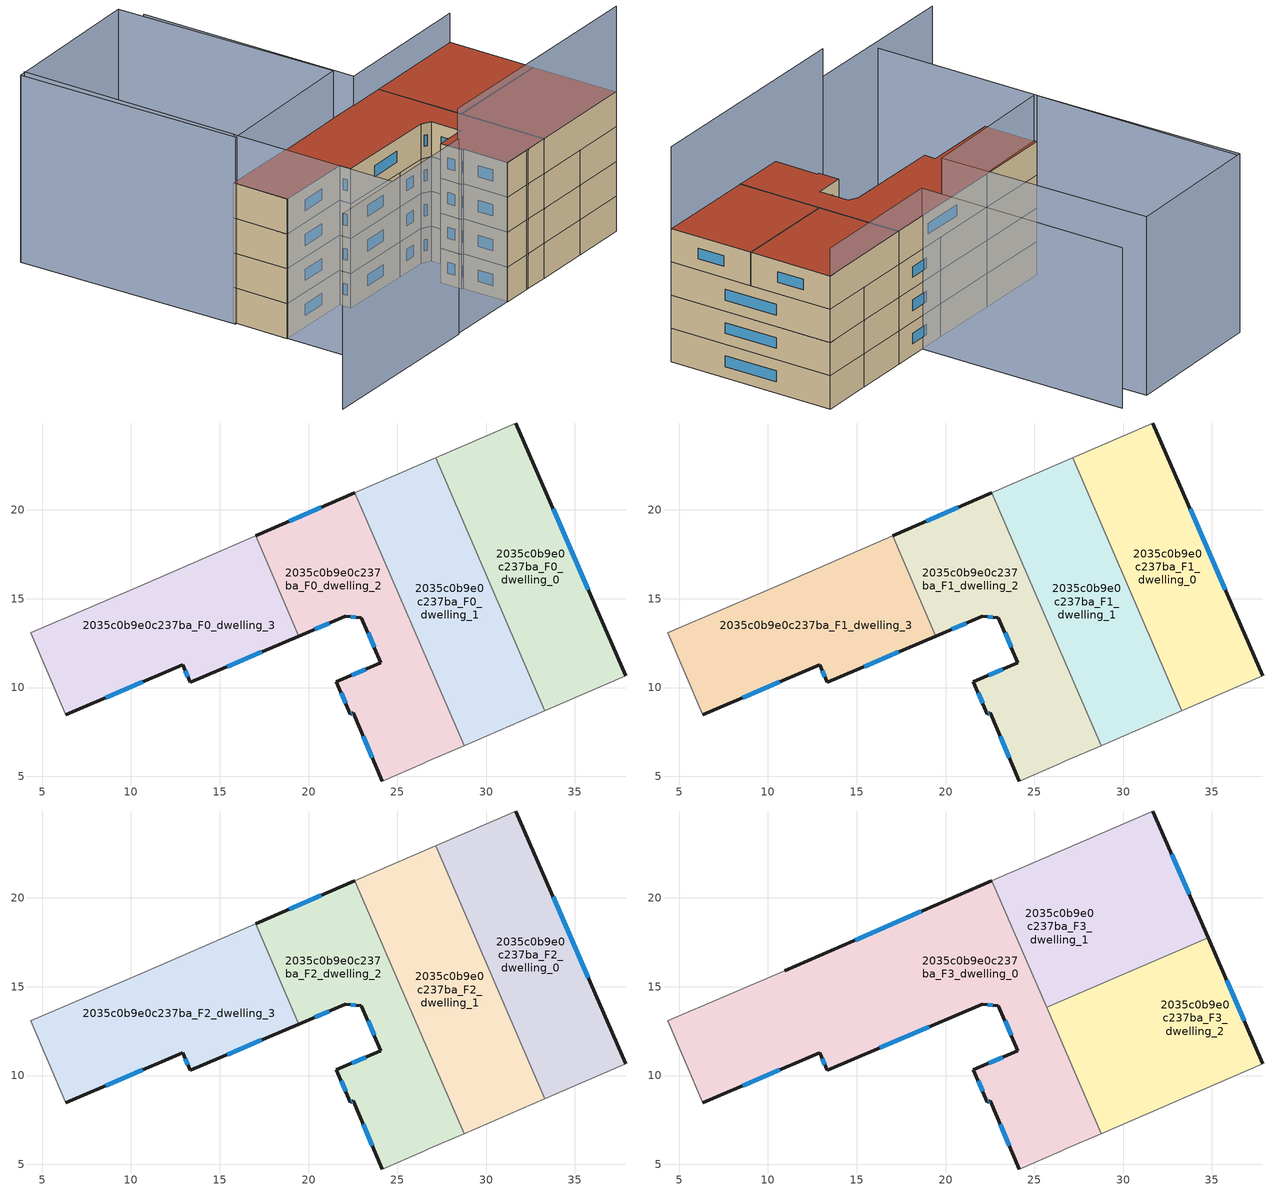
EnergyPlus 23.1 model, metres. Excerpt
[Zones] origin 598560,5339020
2035c0b9e0c237ba_F0_dwelling_0
 floor ground (EU_floor_Construction): 31.67,24.9 37.87,10.68 33.3,8.7 27.16,22.94 z0
 wall outside (EU_wall_Construction): 37.87,10.68 31.67,24.9 z0:3
 wall adiabatic (EU_wall_Construction): 31.67,24.9 27.16,22.94 / 33.3,8.7 37.87,10.68 z0:3
 wall to 2035c0b9e0c237ba_F0_dwelling_1 (EU_wall_Construction): 27.16,22.94 33.3,8.7 z0:3
 window (EU_Window_Construction): 35.76,15.52 33.78,20.06 z1.02:1.98
2035c0b9e0c237ba_F0_dwelling_1
 floor ground (EU_floor_Construction): 27.16,22.94 33.3,8.7 28.76,6.74 22.61,20.97 z0
 wall adiabatic (EU_wall_Construction): 27.16,22.94 22.61,20.97 / 28.76,6.74 33.3,8.7 z0:3
 wall to 2035c0b9e0c237ba_F0_dwelling_2 (EU_wall_Construction): 22.61,20.97 28.76,6.74 z0:3
2035c0b9e0c237ba_F0_dwelling_2
 floor ground (EU_floor_Construction): 22.61,20.97 28.76,6.74 26.78,5.88 26.48,5.75 24.15,4.74 22.51,8.57 22.34,8.5 21.57,10.32 24.07,11.39 22.98,13.94 22.06,14.01 19.45,12.9 17.01,18.54 z0
 wall outside (EU_wall_Construction): 19.45,12.9 22.06,14.01 22.98,13.94 24.07,11.39 21.57,10.32 22.34,8.5 22.51,8.57 24.15,4.74 / 22.61,20.97 17.01,18.54 z0:3
 wall adiabatic (EU_wall_Construction): 24.15,4.74 26.48,5.75 26.78,5.88 28.76,6.74 z0:3
 wall to 2035c0b9e0c237ba_F0_dwelling_3 (EU_wall_Construction): 17.01,18.54 19.45,12.9 z0:3
 window (EU_Window_Construction): 23.35,13.07 23.7,12.26 / 22.38,13.99 22.67,13.97 / 20.34,13.28 21.17,13.63 / 20.71,20.14 18.92,19.37 / 23.07,7.27 23.59,6.04 / 22.4,8.52 22.45,8.55 / 21.83,9.7 22.08,9.12 / 23.22,11.02 22.42,10.68 z1.02:1.98
2035c0b9e0c237ba_F0_dwelling_3
 floor ground (EU_floor_Construction): 17.01,18.54 19.45,12.9 13.33,10.29 12.91,11.27 6.33,8.46 4.35,13.1 10.94,15.91 z0
 wall outside (EU_wall_Construction): 6.33,8.46 12.91,11.27 13.33,10.29 19.45,12.9 z0:3
 wall adiabatic (EU_wall_Construction): 17.01,18.54 10.94,15.91 4.35,13.1 6.33,8.46 z0:3
 window (EU_Window_Construction): 15.41,11.18 17.37,12.01 / 13.05,10.94 13.18,10.62 / 8.57,9.42 10.67,10.31 z1.02:1.98
2035c0b9e0c237ba_F1_dwelling_0
 floor to 2035c0b9e0c237ba_F0_dwelling_0 (EU_floor_Construction): 31.67,24.9 37.87,10.68 33.3,8.7 27.16,22.94 z3
 wall outside (EU_wall_Construction): 37.87,10.68 31.67,24.9 z3:6
 wall adiabatic (EU_wall_Construction): 31.67,24.9 27.16,22.94 / 33.3,8.7 37.87,10.68 z3:6
 wall to 2035c0b9e0c237ba_F1_dwelling_1 (EU_wall_Construction): 27.16,22.94 33.3,8.7 z3:6
 window (EU_Window_Construction): 35.76,15.52 33.78,20.06 z4.02:4.98
2035c0b9e0c237ba_F1_dwelling_1
 floor to 2035c0b9e0c237ba_F0_dwelling_1 (EU_floor_Construction): 27.16,22.94 33.3,8.7 28.76,6.74 22.61,20.97 z3
 wall adiabatic (EU_wall_Construction): 27.16,22.94 22.61,20.97 / 28.76,6.74 33.3,8.7 z3:6
 wall to 2035c0b9e0c237ba_F1_dwelling_2 (EU_wall_Construction): 22.61,20.97 28.76,6.74 z3:6
2035c0b9e0c237ba_F1_dwelling_2
 floor to 2035c0b9e0c237ba_F0_dwelling_2 (EU_floor_Construction): 22.61,20.97 28.76,6.74 26.77,5.88 26.48,5.75 24.15,4.74 22.51,8.57 22.34,8.5 21.57,10.32 24.07,11.39 22.98,13.94 22.06,14.01 19.45,12.9 17.01,18.54 z3
 wall outside (EU_wall_Construction): 19.45,12.9 22.06,14.01 22.98,13.94 24.07,11.39 21.57,10.32 22.34,8.5 22.51,8.57 24.15,4.74 / 22.61,20.97 17.01,18.54 z3:6
 wall adiabatic (EU_wall_Construction): 24.15,4.74 26.48,5.75 26.78,5.88 28.76,6.74 z3:6
 wall to 2035c0b9e0c237ba_F1_dwelling_3 (EU_wall_Construction): 17.01,18.54 19.45,12.9 z3:6
 window (EU_Window_Construction): 23.35,13.07 23.7,12.26 / 22.38,13.99 22.67,13.97 / 20.34,13.28 21.17,13.63 / 20.71,20.14 18.92,19.37 / 23.07,7.27 23.59,6.04 / 22.4,8.52 22.45,8.55 / 21.83,9.7 22.08,9.12 / 23.22,11.02 22.42,10.68 z4.02:4.98
2035c0b9e0c237ba_F1_dwelling_3
 floor to 2035c0b9e0c237ba_F0_dwelling_3 (EU_floor_Construction): 17.01,18.54 19.45,12.9 13.33,10.29 12.91,11.27 6.33,8.46 4.35,13.1 10.94,15.91 z3
 wall outside (EU_wall_Construction): 6.33,8.46 12.91,11.27 13.33,10.29 19.45,12.9 z3:6
 wall adiabatic (EU_wall_Construction): 17.01,18.54 10.94,15.91 4.35,13.1 6.33,8.46 z3:6
 window (EU_Window_Construction): 15.41,11.18 17.37,12.01 / 13.05,10.94 13.18,10.62 / 8.57,9.42 10.67,10.31 z4.02:4.98
2035c0b9e0c237ba_F2_dwelling_0
 floor to 2035c0b9e0c237ba_F1_dwelling_0 (EU_floor_Construction): 31.67,24.9 37.87,10.68 33.3,8.7 27.16,22.94 z6
 wall outside (EU_wall_Construction): 37.87,10.68 31.67,24.9 z6:9
 wall adiabatic (EU_wall_Construction): 31.67,24.9 27.16,22.94 / 33.3,8.7 37.87,10.68 z6:9
 wall to 2035c0b9e0c237ba_F2_dwelling_1 (EU_wall_Construction): 27.16,22.94 33.3,8.7 z6:9
 window (EU_Window_Construction): 35.76,15.52 33.78,20.06 z7.02:7.98
2035c0b9e0c237ba_F2_dwelling_1
 floor to 2035c0b9e0c237ba_F1_dwelling_1 (EU_floor_Construction): 27.16,22.94 33.3,8.7 28.76,6.74 22.61,20.97 z6
 wall adiabatic (EU_wall_Construction): 27.16,22.94 22.61,20.97 / 28.76,6.74 33.3,8.7 z6:9
 wall to 2035c0b9e0c237ba_F2_dwelling_2 (EU_wall_Construction): 22.61,20.97 28.76,6.74 z6:9
2035c0b9e0c237ba_F2_dwelling_2
 floor to 2035c0b9e0c237ba_F1_dwelling_2 (EU_floor_Construction): 22.61,20.97 28.76,6.74 26.77,5.88 26.48,5.75 24.15,4.74 22.51,8.57 22.34,8.5 21.57,10.32 24.07,11.39 22.98,13.94 22.06,14.01 19.45,12.9 17.01,18.54 z6
 wall outside (EU_wall_Construction): 19.45,12.9 22.06,14.01 22.98,13.94 24.07,11.39 21.57,10.32 22.34,8.5 22.51,8.57 24.15,4.74 / 22.61,20.97 17.01,18.54 z6:9
 wall adiabatic (EU_wall_Construction): 24.15,4.74 26.48,5.75 26.78,5.88 28.76,6.74 z6:9
 wall to 2035c0b9e0c237ba_F2_dwelling_3 (EU_wall_Construction): 17.01,18.54 19.45,12.9 z6:9
 window (EU_Window_Construction): 23.35,13.07 23.7,12.26 / 22.38,13.99 22.67,13.97 / 20.34,13.28 21.17,13.63 / 20.71,20.14 18.92,19.37 / 23.07,7.27 23.59,6.04 / 22.4,8.52 22.45,8.55 / 21.83,9.7 22.08,9.12 / 23.22,11.02 22.42,10.68 z7.02:7.98
2035c0b9e0c237ba_F2_dwelling_3
 floor to 2035c0b9e0c237ba_F1_dwelling_3 (EU_floor_Construction): 17.01,18.54 19.45,12.9 13.33,10.29 12.91,11.27 6.33,8.46 4.35,13.1 10.94,15.91 z6
 wall outside (EU_wall_Construction): 6.33,8.46 12.91,11.27 13.33,10.29 19.45,12.9 z6:9
 wall adiabatic (EU_wall_Construction): 17.01,18.54 10.94,15.91 4.35,13.1 6.33,8.46 z6:9
 window (EU_Window_Construction): 15.41,11.18 17.37,12.01 / 13.05,10.94 13.18,10.62 / 8.57,9.42 10.67,10.31 z7.02:7.98
2035c0b9e0c237ba_F3_dwelling_0
 floor to 2035c0b9e0c237ba_F2_dwelling_2 (EU_floor_Construction): 22.61,20.97 28.76,6.74 26.77,5.88 26.48,5.75 24.15,4.74 22.51,8.57 22.34,8.5 21.57,10.32 24.07,11.39 22.98,13.94 22.06,14.01 19.45,12.9 17.01,18.54 z9
 floor to 2035c0b9e0c237ba_F2_dwelling_3 (EU_floor_Construction): 17.01,18.54 19.45,12.9 13.33,10.29 12.91,11.27 6.33,8.46 4.35,13.1 10.94,15.91 z9
 wall outside (EU_wall_Construction): 6.33,8.46 12.91,11.27 13.33,10.29 22.06,14.01 22.98,13.94 24.07,11.39 21.57,10.32 22.34,8.5 22.51,8.57 24.15,4.74 / 22.61,20.97 10.94,15.91 z9:12
 wall adiabatic (EU_wall_Construction): 10.94,15.91 4.35,13.1 6.33,8.46 / 24.15,4.74 26.48,5.75 26.78,5.88 28.76,6.74 z9:12
 wall to 2035c0b9e0c237ba_F3_dwelling_1 (EU_wall_Construction): 25.69,13.85 22.61,20.97 z9:12
 wall to 2035c0b9e0c237ba_F3_dwelling_2 (EU_wall_Construction): 28.76,6.74 25.69,13.85 z9:12
 window (EU_Window_Construction): 22.38,13.99 22.67,13.97 / 16.3,11.55 19.09,12.75 / 13.05,10.94 13.18,10.62 / 8.57,9.42 10.67,10.31 / 18.64,19.25 14.91,17.63 / 23.07,7.27 23.59,6.04 / 22.4,8.52 22.45,8.55 / 21.83,9.7 22.08,9.12 / 23.22,11.02 22.42,10.68 / 23.35,13.07 23.7,12.26 z10.02:10.98
 roof outside (EU_roof_Construction): 28.76,6.74 22.61,20.97 10.94,15.91 4.35,13.1 6.33,8.46 12.91,11.27 13.33,10.29 22.06,14.01 22.98,13.94 24.07,11.39 21.57,10.32 22.34,8.5 22.51,8.57 24.15,4.74 26.48,5.75 26.77,5.88 z12
2035c0b9e0c237ba_F3_dwelling_1
 floor to 2035c0b9e0c237ba_F2_dwelling_0 (EU_floor_Construction): 31.67,24.9 34.78,17.77 30.23,15.81 27.16,22.94 z9
 floor to 2035c0b9e0c237ba_F2_dwelling_1 (EU_floor_Construction): 27.16,22.94 30.23,15.81 25.69,13.85 22.61,20.97 z9
 wall outside (EU_wall_Construction): 34.78,17.77 31.67,24.9 z9:12
 wall adiabatic (EU_wall_Construction): 31.67,24.9 22.61,20.97 z9:12
 wall to 2035c0b9e0c237ba_F3_dwelling_2 (EU_wall_Construction): 25.69,13.85 34.78,17.77 z9:12
 window (EU_Window_Construction): 33.72,20.2 32.73,22.47 z10.02:10.98
 roof outside (EU_roof_Construction): 34.78,17.77 31.67,24.9 22.61,20.97 25.69,13.85 z12
2035c0b9e0c237ba_F3_dwelling_2
 floor to 2035c0b9e0c237ba_F2_dwelling_0 (EU_floor_Construction): 34.78,17.77 37.87,10.68 33.3,8.7 30.23,15.81 z9
 floor to 2035c0b9e0c237ba_F2_dwelling_1 (EU_floor_Construction): 30.23,15.81 33.3,8.7 28.76,6.74 25.69,13.85 z9
 wall outside (EU_wall_Construction): 37.87,10.68 34.78,17.77 z9:12
 wall adiabatic (EU_wall_Construction): 28.76,6.74 37.87,10.68 z9:12
 window (EU_Window_Construction): 36.82,13.09 35.83,15.36 z10.02:10.98
 roof outside (EU_roof_Construction): 37.87,10.68 34.78,17.77 25.69,13.85 28.76,6.74 z12
shading: 3.33,-4.25 17.93,2.02 z0:16.8; 17.88,2.08 37.87,10.68 z0:19.4; 4.35,13.1 10.53,-1.12 / -3.41,31 4.36,13.06 z0:16.2; 4.33,12.76 -3.89,30.77 / -3.89,30.77 8.7,36.52 / 8.7,36.52 16.92,18.51 / 16.92,18.51 4.33,12.76 z0:16.1; 31.67,24.9 19.49,19.56 / 19.49,19.56 11.63,37.48 z0:14.5
[Building]
EU S2 Campaign: North Axis=0; Terrain=City; Solar Distribution=FullExterior
[Site:Location]
Vienna: Latitude=48; Longitude=16.5; Time Zone=1; Elevation=183
[SizingPeriod:WeatherFileDays]
AnnualSizingPeriod: Begin Month=1; Begin Day of Month=1; End Month=12; End Day of Month=31; Day of Week for Start Day=Monday; Use Weather File Daylight Saving Period=No; Use Weather File Rain and Snow Indicators=No
[MATERIAL]
EU_InternalMass_Material: Roughness=MediumRough; Thickness=0.1; Conductivity=1; Density=1800; Specific Heat=900; Thermal Absorptance=0.9; Solar Absorptance=0.7; Visible Absorptance=0.7
[MATERIAL:NOMASS] Roughness=MediumRough; Thermal Absorptance=0.9; Solar Absorptance=0.7; Visible Absorptance=0.7
Name | Thermal Resistance
EU_wall_NoMass | 0.942466
EU_roof_NoMass | 0.551687
EU_floor_NoMass | 0.66527
[WINDOWMATERIAL:SIMPLEGLAZINGSYSTEM]
EU_Window_SimpleGlazing: UFactor=2.03367; Solar Heat Gain Coefficient=0.65; Visible Transmittance=0.65
[CONSTRUCTION]
EU_wall_Construction: EU_wall_NoMass
EU_roof_Construction: EU_roof_NoMass
EU_floor_Construction: EU_floor_NoMass
EU_Window_Construction: EU_Window_SimpleGlazing
EU_InternalMass_Construction: EU_InternalMass_Material
[ZONE] Type=1; Multiplier=1; Ceiling Height=autocalculate; Floor Area=autocalculate; Part of Total Floor Area=Yes
Name | Volume
2035c0b9e0c237ba_F0_dwelling_0; 2035c0b9e0c237ba_F1_dwelling_0; 2035c0b9e0c237ba_F2_dwelling_0 | 230.324
2035c0b9e0c237ba_F3_dwelling_0 | 460.657
2035c0b9e0c237ba_F0_dwelling_1 | 230.33
2035c0b9e0c237ba_F1_dwelling_1; 2035c0b9e0c237ba_F2_dwelling_1 | 230.329
2035c0b9e0c237ba_F3_dwelling_1 | 230.321
2035c0b9e0c237ba_F0_dwelling_2 | 230.336
2035c0b9e0c237ba_F1_dwelling_2; 2035c0b9e0c237ba_F2_dwelling_2 | 230.339
2035c0b9e0c237ba_F3_dwelling_2 | 230.327
2035c0b9e0c237ba_F0_dwelling_3 | 230.333
2035c0b9e0c237ba_F1_dwelling_3; 2035c0b9e0c237ba_F2_dwelling_3 | 230.332
[INTERNALMASS] Construction=EU_InternalMass_Construction
Name | Zone or ZoneList | Surface Area
2035c0b9e0c237ba_F0_dwelling_0_EU_InternalMass | 2035c0b9e0c237ba_F0_dwelling_0 | 76.7746
2035c0b9e0c237ba_F0_dwelling_1_EU_InternalMass | 2035c0b9e0c237ba_F0_dwelling_1 | 76.7768
2035c0b9e0c237ba_F0_dwelling_2_EU_InternalMass | 2035c0b9e0c237ba_F0_dwelling_2 | 76.7791
2035c0b9e0c237ba_F0_dwelling_3_EU_InternalMass | 2035c0b9e0c237ba_F0_dwelling_3 | 76.7775
2035c0b9e0c237ba_F1_dwelling_0_EU_InternalMass | 2035c0b9e0c237ba_F1_dwelling_0 | 76.7746
2035c0b9e0c237ba_F1_dwelling_1_EU_InternalMass | 2035c0b9e0c237ba_F1_dwelling_1 | 76.7768
2035c0b9e0c237ba_F1_dwelling_2_EU_InternalMass | 2035c0b9e0c237ba_F1_dwelling_2 | 76.7791
2035c0b9e0c237ba_F1_dwelling_3_EU_InternalMass | 2035c0b9e0c237ba_F1_dwelling_3 | 76.7775
2035c0b9e0c237ba_F2_dwelling_0_EU_InternalMass | 2035c0b9e0c237ba_F2_dwelling_0 | 76.7746
2035c0b9e0c237ba_F2_dwelling_1_EU_InternalMass | 2035c0b9e0c237ba_F2_dwelling_1 | 76.7768
2035c0b9e0c237ba_F2_dwelling_2_EU_InternalMass | 2035c0b9e0c237ba_F2_dwelling_2 | 76.7791
2035c0b9e0c237ba_F2_dwelling_3_EU_InternalMass | 2035c0b9e0c237ba_F2_dwelling_3 | 76.7775
2035c0b9e0c237ba_F3_dwelling_0_EU_InternalMass | 2035c0b9e0c237ba_F3_dwelling_0 | 153.553
2035c0b9e0c237ba_F3_dwelling_1_EU_InternalMass | 2035c0b9e0c237ba_F3_dwelling_1 | 76.7773
2035c0b9e0c237ba_F3_dwelling_2_EU_InternalMass | 2035c0b9e0c237ba_F3_dwelling_2 | 76.7787
[OTHEREQUIPMENT] Fuel Type=Electricity; Design Level Calculation Method=Watts/Area; Power per Zone Floor Area=1; Fraction Latent=0; Fraction Radiant=0; Fraction Lost=0; Carbon Dioxide Generation Rate=0; EndUse Subcategory=EU_Step8_InternalGains
Name | Zone or ZoneList or Space or SpaceList | Schedule
EU_Step8_InternalGain_2035c0b9e0c237ba_F0_dwelling_0_f000 | 2035c0b9e0c237ba_F0_dwelling_0 | EU_Step8_GainSchedule_2035c0b9e0c237ba_F0_dwelling_0_f000
EU_Step8_InternalGain_2035c0b9e0c237ba_F0_dwelling_1_f000 | 2035c0b9e0c237ba_F0_dwelling_1 | EU_Step8_GainSchedule_2035c0b9e0c237ba_F0_dwelling_1_f000
EU_Step8_InternalGain_2035c0b9e0c237ba_F0_dwelling_2_f000 | 2035c0b9e0c237ba_F0_dwelling_2 | EU_Step8_GainSchedule_2035c0b9e0c237ba_F0_dwelling_2_f000
EU_Step8_InternalGain_2035c0b9e0c237ba_F0_dwelling_3_f000 | 2035c0b9e0c237ba_F0_dwelling_3 | EU_Step8_GainSchedule_2035c0b9e0c237ba_F0_dwelling_3_f000
EU_Step8_InternalGain_2035c0b9e0c237ba_F1_dwelling_0_f000 | 2035c0b9e0c237ba_F1_dwelling_0 | EU_Step8_GainSchedule_2035c0b9e0c237ba_F1_dwelling_0_f000
EU_Step8_InternalGain_2035c0b9e0c237ba_F1_dwelling_1_f000 | 2035c0b9e0c237ba_F1_dwelling_1 | EU_Step8_GainSchedule_2035c0b9e0c237ba_F1_dwelling_1_f000
EU_Step8_InternalGain_2035c0b9e0c237ba_F1_dwelling_2_f000 | 2035c0b9e0c237ba_F1_dwelling_2 | EU_Step8_GainSchedule_2035c0b9e0c237ba_F1_dwelling_2_f000
EU_Step8_InternalGain_2035c0b9e0c237ba_F1_dwelling_3_f000 | 2035c0b9e0c237ba_F1_dwelling_3 | EU_Step8_GainSchedule_2035c0b9e0c237ba_F1_dwelling_3_f000
EU_Step8_InternalGain_2035c0b9e0c237ba_F2_dwelling_0_f000 | 2035c0b9e0c237ba_F2_dwelling_0 | EU_Step8_GainSchedule_2035c0b9e0c237ba_F2_dwelling_0_f000
EU_Step8_InternalGain_2035c0b9e0c237ba_F2_dwelling_1_f000 | 2035c0b9e0c237ba_F2_dwelling_1 | EU_Step8_GainSchedule_2035c0b9e0c237ba_F2_dwelling_1_f000
EU_Step8_InternalGain_2035c0b9e0c237ba_F2_dwelling_2_f000 | 2035c0b9e0c237ba_F2_dwelling_2 | EU_Step8_GainSchedule_2035c0b9e0c237ba_F2_dwelling_2_f000
EU_Step8_InternalGain_2035c0b9e0c237ba_F2_dwelling_3_f000 | 2035c0b9e0c237ba_F2_dwelling_3 | EU_Step8_GainSchedule_2035c0b9e0c237ba_F2_dwelling_3_f000
EU_Step8_InternalGain_2035c0b9e0c237ba_F3_dwelling_0_f000 | 2035c0b9e0c237ba_F3_dwelling_0 | EU_Step8_GainSchedule_2035c0b9e0c237ba_F3_dwelling_0_f000
EU_Step8_InternalGain_2035c0b9e0c237ba_F3_dwelling_1_f000 | 2035c0b9e0c237ba_F3_dwelling_1 | EU_Step8_GainSchedule_2035c0b9e0c237ba_F3_dwelling_1_f000
EU_Step8_InternalGain_2035c0b9e0c237ba_F3_dwelling_2_f000 | 2035c0b9e0c237ba_F3_dwelling_2 | EU_Step8_GainSchedule_2035c0b9e0c237ba_F3_dwelling_2_f000
[ZONEVENTILATION:DESIGNFLOWRATE] Schedule=EU_AlwaysOn; Design Flow Rate Calculation Method=AirChanges/Hour; Air Changes per Hour=0.530523; Ventilation Type=Natural; Fan Pressure Rise=0; Fan Total Efficiency=1; Constant Term Coefficient=1; Temperature Term Coefficient=0; Velocity Term Coefficient=0; Velocity Squared Term Coefficient=0; Minimum Indoor Temperature=-100; Maximum Indoor Temperature=100; Delta Temperature=-100; Minimum Outdoor Temperature=-100; Maximum Outdoor Temperature=100; Maximum Wind Speed=40
Name | Zone or ZoneList or Space or SpaceList
EU_ConstantAir_2035c0b9e0c237ba_F0_dwelling_0 | 2035c0b9e0c237ba_F0_dwelling_0
EU_ConstantAir_2035c0b9e0c237ba_F0_dwelling_1 | 2035c0b9e0c237ba_F0_dwelling_1
EU_ConstantAir_2035c0b9e0c237ba_F0_dwelling_2 | 2035c0b9e0c237ba_F0_dwelling_2
EU_ConstantAir_2035c0b9e0c237ba_F0_dwelling_3 | 2035c0b9e0c237ba_F0_dwelling_3
EU_ConstantAir_2035c0b9e0c237ba_F1_dwelling_0 | 2035c0b9e0c237ba_F1_dwelling_0
EU_ConstantAir_2035c0b9e0c237ba_F1_dwelling_1 | 2035c0b9e0c237ba_F1_dwelling_1
EU_ConstantAir_2035c0b9e0c237ba_F1_dwelling_2 | 2035c0b9e0c237ba_F1_dwelling_2
EU_ConstantAir_2035c0b9e0c237ba_F1_dwelling_3 | 2035c0b9e0c237ba_F1_dwelling_3
EU_ConstantAir_2035c0b9e0c237ba_F2_dwelling_0 | 2035c0b9e0c237ba_F2_dwelling_0
EU_ConstantAir_2035c0b9e0c237ba_F2_dwelling_1 | 2035c0b9e0c237ba_F2_dwelling_1
EU_ConstantAir_2035c0b9e0c237ba_F2_dwelling_2 | 2035c0b9e0c237ba_F2_dwelling_2
EU_ConstantAir_2035c0b9e0c237ba_F2_dwelling_3 | 2035c0b9e0c237ba_F2_dwelling_3
EU_ConstantAir_2035c0b9e0c237ba_F3_dwelling_0 | 2035c0b9e0c237ba_F3_dwelling_0
EU_ConstantAir_2035c0b9e0c237ba_F3_dwelling_1 | 2035c0b9e0c237ba_F3_dwelling_1
EU_ConstantAir_2035c0b9e0c237ba_F3_dwelling_2 | 2035c0b9e0c237ba_F3_dwelling_2
[HVACTEMPLATE:THERMOSTAT] Constant Heating Setpoint=20; Constant Cooling Setpoint=50
EU_HeatOnly_2035c0b9e0c237ba_F0_dwelling_0; EU_HeatOnly_2035c0b9e0c237ba_F0_dwelling_1; EU_HeatOnly_2035c0b9e0c237ba_F0_dwelling_2; EU_HeatOnly_2035c0b9e0c237ba_F0_dwelling_3; EU_HeatOnly_2035c0b9e0c237ba_F1_dwelling_0; EU_HeatOnly_2035c0b9e0c237ba_F1_dwelling_1; EU_HeatOnly_2035c0b9e0c237ba_F1_dwelling_2; EU_HeatOnly_2035c0b9e0c237ba_F1_dwelling_3; EU_HeatOnly_2035c0b9e0c237ba_F2_dwelling_0; EU_HeatOnly_2035c0b9e0c237ba_F2_dwelling_1; EU_HeatOnly_2035c0b9e0c237ba_F2_dwelling_2; EU_HeatOnly_2035c0b9e0c237ba_F2_dwelling_3; EU_HeatOnly_2035c0b9e0c237ba_F3_dwelling_0; EU_HeatOnly_2035c0b9e0c237ba_F3_dwelling_1; EU_HeatOnly_2035c0b9e0c237ba_F3_dwelling_2
[HVACTEMPLATE:ZONE:IDEALLOADSAIRSYSTEM] System Availability Schedule=EU_AlwaysOn; Maximum Heating Supply Air Temperature=50; Minimum Cooling Supply Air Temperature=13; Maximum Heating Supply Air Humidity Ratio=0.0156; Minimum Cooling Supply Air Humidity Ratio=0.0077; Heating Limit=NoLimit; Cooling Limit=NoLimit; Heating Availability Schedule=EU_AlwaysOn; Cooling Availability Schedule=EU_CoolingOff; Dehumidification Control Type=ConstantSensibleHeatRatio; Cooling Sensible Heat Ratio=0.7; Dehumidification Setpoint=60; Humidification Control Type=None; Humidification Setpoint=30; Outdoor Air Method=None; Outdoor Air Flow Rate per Person=0.00944; Outdoor Air Flow Rate per Zone Floor Area=0; Outdoor Air Flow Rate per Zone=0; Demand Controlled Ventilation Type=None; Outdoor Air Economizer Type=NoEconomizer; Heat Recovery Type=None; Sensible Heat Recovery Effectiveness=0.7; Latent Heat Recovery Effectiveness=0.65
Name | Template Thermostat
2035c0b9e0c237ba_F0_dwelling_0 | EU_HeatOnly_2035c0b9e0c237ba_F0_dwelling_0
2035c0b9e0c237ba_F0_dwelling_1 | EU_HeatOnly_2035c0b9e0c237ba_F0_dwelling_1
2035c0b9e0c237ba_F0_dwelling_2 | EU_HeatOnly_2035c0b9e0c237ba_F0_dwelling_2
2035c0b9e0c237ba_F0_dwelling_3 | EU_HeatOnly_2035c0b9e0c237ba_F0_dwelling_3
2035c0b9e0c237ba_F1_dwelling_0 | EU_HeatOnly_2035c0b9e0c237ba_F1_dwelling_0
2035c0b9e0c237ba_F1_dwelling_1 | EU_HeatOnly_2035c0b9e0c237ba_F1_dwelling_1
2035c0b9e0c237ba_F1_dwelling_2 | EU_HeatOnly_2035c0b9e0c237ba_F1_dwelling_2
2035c0b9e0c237ba_F1_dwelling_3 | EU_HeatOnly_2035c0b9e0c237ba_F1_dwelling_3
2035c0b9e0c237ba_F2_dwelling_0 | EU_HeatOnly_2035c0b9e0c237ba_F2_dwelling_0
2035c0b9e0c237ba_F2_dwelling_1 | EU_HeatOnly_2035c0b9e0c237ba_F2_dwelling_1
2035c0b9e0c237ba_F2_dwelling_2 | EU_HeatOnly_2035c0b9e0c237ba_F2_dwelling_2
2035c0b9e0c237ba_F2_dwelling_3 | EU_HeatOnly_2035c0b9e0c237ba_F2_dwelling_3
2035c0b9e0c237ba_F3_dwelling_0 | EU_HeatOnly_2035c0b9e0c237ba_F3_dwelling_0
2035c0b9e0c237ba_F3_dwelling_1 | EU_HeatOnly_2035c0b9e0c237ba_F3_dwelling_1
2035c0b9e0c237ba_F3_dwelling_2 | EU_HeatOnly_2035c0b9e0c237ba_F3_dwelling_2
[SIZING:ZONE] Zone Cooling Design Supply Air Temperature Input Method=SupplyAirTemperature; Zone Cooling Design Supply Air Temperature=13; Zone Heating Design Supply Air Temperature Input Method=SupplyAirTemperature; Zone Heating Design Supply Air Temperature=50; Zone Cooling Design Supply Air Humidity Ratio=0.008; Zone Heating Design Supply Air Humidity Ratio=0.008; Cooling Design Air Flow Method=DesignDay; Cooling Design Air Flow Rate=0; Cooling Minimum Air Flow per Zone Floor Area=0.000762; Cooling Minimum Air Flow=0; Cooling Minimum Air Flow Fraction=0.2; Heating Design Air Flow Method=DesignDay; Heating Design Air Flow Rate=0; Heating Maximum Air Flow per Zone Floor Area=0.002032; Heating Maximum Air Flow=0.141576; Heating Maximum Air Flow Fraction=0.3; Account for Dedicated Outdoor Air System=No; Dedicated Outdoor Air System Control Strategy=NeutralSupplyAir; Dedicated Outdoor Air Low Setpoint Temperature for Design=autosize; Dedicated Outdoor Air High Setpoint Temperature for Design=autosize; Zone Load Sizing Method=Sensible Load Only No Latent Load; Zone Latent Cooling Design Supply Air Humidity Ratio Input Method=HumidityRatioDifference; Zone Cooling Design Supply Air Humidity Ratio Difference=0.005; Zone Latent Heating Design Supply Air Humidity Ratio Input Method=HumidityRatioDifference; Zone Humidification Design Supply Air Humidity Ratio Difference=0.005
2035c0b9e0c237ba_F0_dwelling_0; 2035c0b9e0c237ba_F0_dwelling_1; 2035c0b9e0c237ba_F0_dwelling_2; 2035c0b9e0c237ba_F0_dwelling_3; 2035c0b9e0c237ba_F1_dwelling_0; 2035c0b9e0c237ba_F1_dwelling_1; 2035c0b9e0c237ba_F1_dwelling_2; 2035c0b9e0c237ba_F1_dwelling_3; 2035c0b9e0c237ba_F2_dwelling_0; 2035c0b9e0c237ba_F2_dwelling_1; 2035c0b9e0c237ba_F2_dwelling_2; 2035c0b9e0c237ba_F2_dwelling_3; 2035c0b9e0c237ba_F3_dwelling_0; 2035c0b9e0c237ba_F3_dwelling_1; 2035c0b9e0c237ba_F3_dwelling_2
[SCHEDULE:CONSTANT]
Name | Hourly Value
EU_AlwaysOn | 1
EU_CoolingOff | 0
[SCHEDULE:FILE] Column Number=1; Rows to Skip at Top=0; Number of Hours of Data=8760; Column Separator=Comma; Interpolate to Timestep=No; Minutes per Item=60; Adjust Schedule for Daylight Savings=Yes
Name | File
EU_Step8_GainSchedule_2035c0b9e0c237ba_F0_dwelling_0_f000 | ../../schedules/2035c0b9e0c237ba/2035c0b9e0c237ba_F0_dwelling_0_f000_gain.csv
EU_Step8_GainSchedule_2035c0b9e0c237ba_F0_dwelling_1_f000 | ../../schedules/2035c0b9e0c237ba/2035c0b9e0c237ba_F0_dwelling_1_f000_gain.csv
EU_Step8_GainSchedule_2035c0b9e0c237ba_F0_dwelling_2_f000 | ../../schedules/2035c0b9e0c237ba/2035c0b9e0c237ba_F0_dwelling_2_f000_gain.csv
EU_Step8_GainSchedule_2035c0b9e0c237ba_F0_dwelling_3_f000 | ../../schedules/2035c0b9e0c237ba/2035c0b9e0c237ba_F0_dwelling_3_f000_gain.csv
EU_Step8_GainSchedule_2035c0b9e0c237ba_F1_dwelling_0_f000 | ../../schedules/2035c0b9e0c237ba/2035c0b9e0c237ba_F1_dwelling_0_f000_gain.csv
EU_Step8_GainSchedule_2035c0b9e0c237ba_F1_dwelling_1_f000 | ../../schedules/2035c0b9e0c237ba/2035c0b9e0c237ba_F1_dwelling_1_f000_gain.csv
EU_Step8_GainSchedule_2035c0b9e0c237ba_F1_dwelling_2_f000 | ../../schedules/2035c0b9e0c237ba/2035c0b9e0c237ba_F1_dwelling_2_f000_gain.csv
EU_Step8_GainSchedule_2035c0b9e0c237ba_F1_dwelling_3_f000 | ../../schedules/2035c0b9e0c237ba/2035c0b9e0c237ba_F1_dwelling_3_f000_gain.csv
EU_Step8_GainSchedule_2035c0b9e0c237ba_F2_dwelling_0_f000 | ../../schedules/2035c0b9e0c237ba/2035c0b9e0c237ba_F2_dwelling_0_f000_gain.csv
EU_Step8_GainSchedule_2035c0b9e0c237ba_F2_dwelling_1_f000 | ../../schedules/2035c0b9e0c237ba/2035c0b9e0c237ba_F2_dwelling_1_f000_gain.csv
EU_Step8_GainSchedule_2035c0b9e0c237ba_F2_dwelling_2_f000 | ../../schedules/2035c0b9e0c237ba/2035c0b9e0c237ba_F2_dwelling_2_f000_gain.csv
EU_Step8_GainSchedule_2035c0b9e0c237ba_F2_dwelling_3_f000 | ../../schedules/2035c0b9e0c237ba/2035c0b9e0c237ba_F2_dwelling_3_f000_gain.csv
EU_Step8_GainSchedule_2035c0b9e0c237ba_F3_dwelling_0_f000 | ../../schedules/2035c0b9e0c237ba/2035c0b9e0c237ba_F3_dwelling_0_f000_gain.csv
EU_Step8_GainSchedule_2035c0b9e0c237ba_F3_dwelling_1_f000 | ../../schedules/2035c0b9e0c237ba/2035c0b9e0c237ba_F3_dwelling_1_f000_gain.csv
EU_Step8_GainSchedule_2035c0b9e0c237ba_F3_dwelling_2_f000 | ../../schedules/2035c0b9e0c237ba/2035c0b9e0c237ba_F3_dwelling_2_f000_gain.csv
